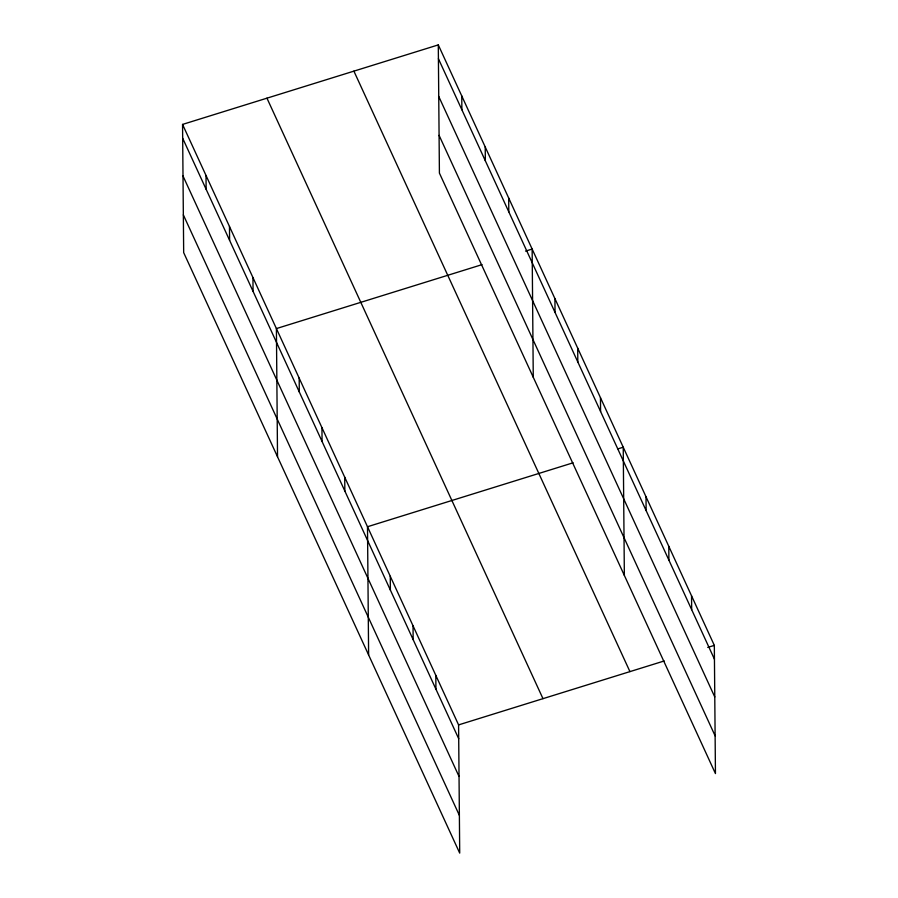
<?xml version="1.0" encoding="UTF-8"?>
<svg xmlns="http://www.w3.org/2000/svg" width="898" height="898" viewBox="0 0 898 898"><rect width="100%" height="100%" fill="white"/><g stroke="black" fill="none" stroke-linecap="round" stroke-linejoin="round"><path stroke-width="1.35" d="M182.552 124.418L458.586 724.899L459.709 853.1L183.675 252.619L182.552 124.418L438.291 44.9L714.325 645.381L715.448 773.582L439.414 173.101L438.291 44.9M482.035 264.641L276.404 328.578L277.527 456.79M525.554 251.114L532.144 249.06L533.266 377.261M573.126 462.796L367.495 526.733L368.618 654.945M617.959 448.854L623.234 447.215L624.357 575.427M458.586 724.899L664.217 660.962M707.736 647.424L714.325 645.381M438.415 58.729L714.449 659.211M438.752 96.479L714.774 696.949M439.088 135.362L715.122 735.844M353.902 71.144L629.936 671.614M266.953 98.174L542.976 698.655M182.676 138.258L458.71 738.728M183.001 175.997L459.035 776.467M183.338 214.88L459.372 815.362M691.55 595.834L691.673 609.675M668.785 546.298L668.898 560.128M646.01 496.762L646.133 510.592M600.47 397.679L600.582 411.509M577.695 348.143L577.818 361.973M554.919 298.596L555.043 312.437M508.683 198.02L508.807 211.861M485.223 146.98L485.347 160.809M461.763 95.94L461.875 109.769M435.811 675.352L435.934 689.193M413.035 625.816L413.159 639.645M390.271 576.28L390.383 590.109M344.72 477.197L344.843 491.038M321.944 427.661L322.068 441.49M299.18 378.125L299.292 391.955M252.944 277.538L253.068 291.379M229.484 226.498L229.596 240.338M206.012 175.458L206.136 189.298"/></g></svg>
